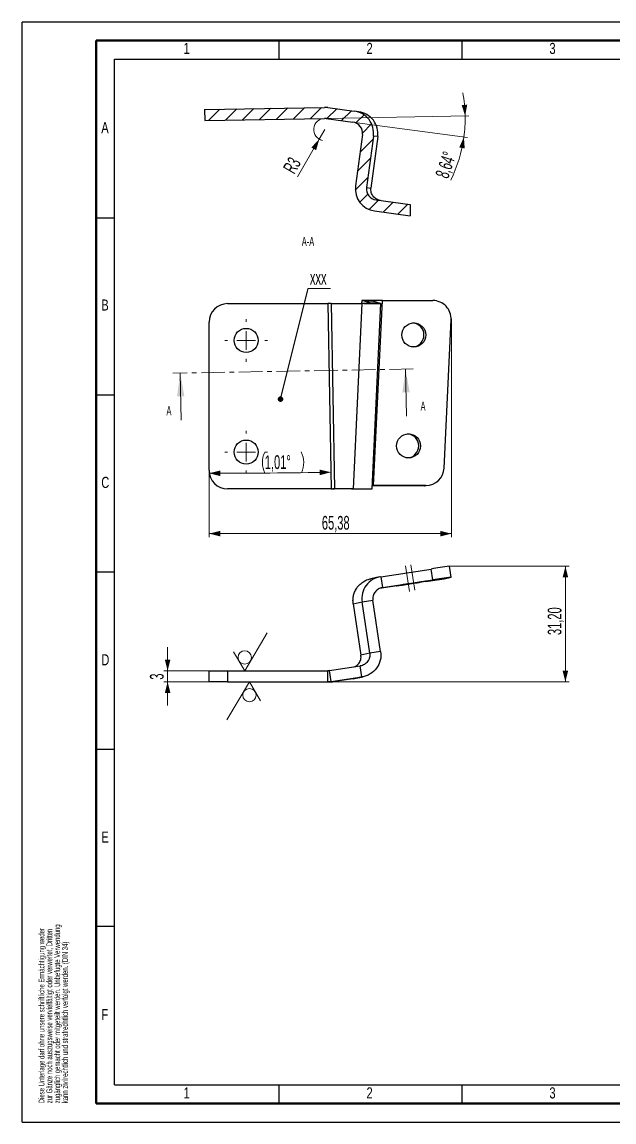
# Model space of a CAD drawing. Header units: millimetres. Extents: x 0 to 420, y 0 to 297.
# Drawn here: x 0 to 159.8, y 0 to 297 of the extents above; entities that cross this region are included whole.
import ezdxf

# ---------------------------------------------------------------- set-up
doc = ezdxf.new("R2010")
doc.units = ezdxf.units.MM
doc.linetypes.add('CENTER', pattern=[10.16, 6.35, -1.27, 1.27, -1.27])
doc.linetypes.add('CENTERX2', pattern=[20.32, 12.7, -2.54, 2.54, -2.54])
doc.layers.add('0_25', color=7, linetype='Continuous', lineweight=25)
doc.layers.add('0_5', color=7, linetype='Continuous', lineweight=50)
doc.styles.add('SLDTEXTSTYLE0', font='TXT', dxfattribs={"width": 0.605})
doc.styles.add('SLDTEXTSTYLE2', font='TXT', dxfattribs={"width": 0.75})
doc.dimstyles.new('SLDDIMSTYLE0', dxfattribs={"dimtxt": 3.595646, "dimasz": 3, "dimexe": 0, "dimexo": 0.0625, "dimgap": 0.898912, "dimtad": 1, "dimrnd": 1e-09, "dimzin": 12, "dimdsep": 46, "dimtxsty": 'SLDTEXTSTYLE0', "dimsah": 1, "dimcen": 0.09, "dimadec": 0, "dimazin": 3, "dimtfac": 1, "dimtofl": 0, "dimtmove": 0, "dimatfit": 3, "dimfxl": 1, "dimfrac": 2, "dimtolj": 1, "dimtzin": 12, "dimarcsym": 0})
doc.dimstyles.new('SLDDIMSTYLE1', dxfattribs={"dimtxt": 3.595646, "dimasz": 3, "dimexe": 0, "dimexo": 0.0625, "dimgap": 0.898912, "dimtad": 1, "dimdec": 4, "dimzin": 12, "dimdsep": 46, "dimtxsty": 'SLDTEXTSTYLE0', "dimsah": 1, "dimcen": 0.09, "dimazin": 3, "dimtfac": 1, "dimtofl": 0, "dimtmove": 0, "dimatfit": 3, "dimfxl": 1, "dimfrac": 2, "dimtolj": 1, "dimtzin": 12, "dimarcsym": 0})
doc.dimstyles.new('SLDDIMSTYLE2', dxfattribs={"dimtxt": 0.18, "dimasz": 1.5, "dimexe": 0, "dimexo": 0.0625, "dimgap": 0, "dimtad": 0, "dimtih": 1, "dimtoh": 1, "dimdec": 0, "dimrnd": 1e-09, "dimzin": 0, "dimdsep": 46, "dimtxsty": 'Standard', "dimblk1": 'DOT', "dimblk2": 'DOT', "dimsah": 1, "dimcen": 0.09, "dimadec": 0, "dimazin": 0, "dimtfac": 1.5, "dimtdec": 0, "dimtofl": 0, "dimtmove": 0, "dimatfit": 3, "dimldrblk": 'DOT', "dimfxl": 1, "dimfrac": 2, "dimtolj": 1, "dimtzin": 0, "dimarcsym": 0})
doc.dimstyles.new('SLDDIMSTYLE3', dxfattribs={"dimtxt": 3.595646, "dimasz": 3, "dimexe": 0, "dimexo": 0.0625, "dimgap": 0.898912, "dimtad": 1, "dimrnd": 1e-09, "dimzin": 12, "dimdsep": 46, "dimtxsty": 'SLDTEXTSTYLE0', "dimsah": 1, "dimcen": 0.09, "dimadec": 0, "dimazin": 3, "dimtfac": 1, "dimtmove": 0, "dimatfit": 0, "dimfxl": 1, "dimfrac": 2, "dimtolj": 1, "dimtzin": 12, "dimarcsym": 0})
doc.dimstyles.new('SLDDIMSTYLE4', dxfattribs={"dimtxt": 3.595646, "dimasz": 3, "dimexe": 0, "dimexo": 0.0625, "dimgap": 0.898912, "dimtad": 1, "dimdec": 4, "dimzin": 12, "dimdsep": 46, "dimtxsty": 'SLDTEXTSTYLE0', "dimsah": 1, "dimcen": 0.09, "dimazin": 3, "dimtfac": 1, "dimtofl": 0, "dimtmove": 0, "dimatfit": 3, "dimfxl": 1, "dimfrac": 2, "dimtolj": 1, "dimtzin": 12, "dimarcsym": 0})
doc.dimstyles.new('SLDDIMSTYLE5', dxfattribs={"dimtxt": 3.595646, "dimasz": 3, "dimexe": 0, "dimexo": 0.0625, "dimgap": 0.898912, "dimtad": 1, "dimrnd": 1e-09, "dimzin": 12, "dimdsep": 46, "dimtxsty": 'SLDTEXTSTYLE0', "dimsah": 1, "dimcen": 0, "dimadec": 0, "dimazin": 3, "dimtfac": 1, "dimtofl": 0, "dimtmove": 0, "dimatfit": 3, "dimfxl": 1, "dimfrac": 2, "dimtolj": 1, "dimtzin": 12, "dimarcsym": 0})

# ---------------------------------------------------------------- blocks, each defined once
blk = doc.blocks.new('SW_NOTE_0_99')
at = {"color": 0, "linetype": 'Continuous', "lineweight": 0, "char_height": 1.5875, "attachment_point": 1, "rotation": 90, "style": 'SLDTEXTSTYLE0'}
for s, insert in [('Diese Unterlage darf ohne unsere schriftliche Ermächtigung weder', (-2.05, 0)), ('zur Gänze noch auszugsweise vervielfältigt oder verwertet, Dritten', (0.07, 0)), ('zugänglich gemacht oder mitgeteilt werden. Unbefugte Verwendung', (2.19, 0)), ('kann zivilrechtlich und strafrechtlich verfolgt werden. (DIN 34)', (4.3, 0))]:
    blk.add_mtext(s, dxfattribs=dict(at, insert=insert))
blk = doc.blocks.new('_D')
at = {"color": 7, "linetype": 'Continuous', "lineweight": 0}
for p, q in [((115.9, 216.81), (115.9, 157.86)), ((50.51, 175.95), (50.51, 157.86)), ((50.51, 158.86), (115.9, 158.86))]:
    blk.add_line(p, q, dxfattribs=at)
at = {"color": 7, "linetype": 'Continuous', "lineweight": 18}
for points in [[(50.51, 158.86), (53.51, 158.11), (53.51, 159.61)], [(115.9, 158.86), (112.9, 159.61), (112.9, 158.11)]]:
    blk.add_solid(points, dxfattribs=at)
at = {"color": 7, "linetype": 'Continuous', "lineweight": 18, "insert": (80.94, 163.64), "char_height": 3.704, "attachment_point": 1, "style": 'SLDTEXTSTYLE0'}
blk.add_mtext('65,38', dxfattribs=at)
blk = doc.blocks.new('_D_1')
at = {"color": 7, "linetype": 'Continuous', "lineweight": 0}
blk.add_line((50.51, 175.95), (50.51, 174.15), dxfattribs=at)
at = {"color": 7, "linetype": 'Continuous', "lineweight": 18}
for centre, radius, start, end in [((71.14, 178.06), 6.26, 154.0478, 207.1779), ((69.8, 178.05), 6.26, 334.0478, 27.1779), ((50.51, 2043.92), 1868.78, 270, 271.00783)]:
    blk.add_arc(centre, radius, start, end, dxfattribs=at)
for points in [[(50.51, 175.15), (53.51, 174.4), (53.51, 175.9)], [(83.38, 175.44), (80.37, 176.14), (80.4, 174.64)]]:
    blk.add_solid(points, dxfattribs=at)
at = {"color": 7, "linetype": 'Continuous', "lineweight": 18, "insert": (65.52, 179.98), "char_height": 3.704, "attachment_point": 1, "rotation": 0.6128, "style": 'SLDTEXTSTYLE0'}
blk.add_mtext('1,01°', dxfattribs=at)
blk = doc.blocks.new('SW_NOTE_0_100')
at = {"color": 0, "linetype": 'Continuous', "lineweight": 0}
blk.add_line((5.99, 0), (0, 0), dxfattribs=at)
at = {"color": 0, "linetype": 'Continuous', "lineweight": 0, "insert": (0.47, 4.8), "char_height": 3.704, "attachment_point": 1, "style": 'SLDTEXTSTYLE0'}
blk.add_mtext('xxx', dxfattribs=at)
blk = doc.blocks.new('_Dot')
at = {"color": 0, "linetype": 'ByBlock', "lineweight": -2}
blk.add_line((-0.5, 0), (-1, 0), dxfattribs=at)
at = {"color": 0, "linetype": 'ByBlock', "const_width": 0.5}
blk.add_lwpolyline([(-0.25, 0, 1), (0.25, 0, 1)], format="xyb", close=True, dxfattribs=at)
blk = doc.blocks.new('SW_CENTERMARKSYMBOL_0')
at = {"color": 0, "linetype": 'Continuous', "lineweight": 18}
for p, q in [((0, 5), (0, 5.75)), ((-5, 0), (-5.75, 0)), ((0, 0), (-2.5, 0)), ((0, 0), (0, 2.5)), ((0, 0), (0, -2.5)), ((0, 0), (2.5, 0)), ((5, 0), (5.75, 0)), ((0, -5), (0, -5.75))]:
    blk.add_line(p, q, dxfattribs=at)
blk = doc.blocks.new('SW_CENTERMARKSYMBOL_1')
at = {"color": 0, "linetype": 'Continuous', "lineweight": 18}
for p, q in [((0, 5), (0, 5.75)), ((-5, 0), (-5.75, 0)), ((0, 0), (-2.5, 0)), ((0, 0), (0, 2.5)), ((0, 0), (0, -2.5)), ((0, 0), (2.5, 0)), ((5, 0), (5.75, 0)), ((0, -5), (0, -5.75))]:
    blk.add_line(p, q, dxfattribs=at)
blk = doc.blocks.new('SW_CENTERMARKSYMBOL_2')
at = {"color": 0, "linetype": 'Continuous', "lineweight": 18}
for p, q in [((0, 5), (0, 5.75)), ((-5, 0), (-5.75, 0)), ((0, 0), (-2.5, 0)), ((0, 0), (0, 2.5)), ((0, 0), (0, -2.5)), ((0, 0), (2.5, 0)), ((5, 0), (5.75, 0)), ((0, -5), (0, -5.75))]:
    blk.add_line(p, q, dxfattribs=at)
blk = doc.blocks.new('SW_CENTERMARKSYMBOL_3')
at = {"color": 0, "linetype": 'Continuous', "lineweight": 18}
for p, q in [((0, 5), (0, 5.75)), ((-5, 0), (-5.75, 0)), ((0, 0), (-2.5, 0)), ((0, 0), (0, 2.5)), ((0, 0), (0, -2.5)), ((0, 0), (2.5, 0)), ((5, 0), (5.75, 0)), ((0, -5), (0, -5.75))]:
    blk.add_line(p, q, dxfattribs=at)
blk = doc.blocks.new('_D_2')
at = {"color": 7, "linetype": 'Continuous', "lineweight": 0}
for p, q in [((115.38, 150.04), (147.69, 150.04)), ((146.69, 118.84), (146.69, 150.04)), ((83.46, 118.84), (147.69, 118.84))]:
    blk.add_line(p, q, dxfattribs=at)
at = {"color": 7, "linetype": 'Continuous', "lineweight": 18}
for points in [[(146.69, 150.04), (145.94, 147.04), (147.44, 147.04)], [(146.69, 118.84), (147.44, 121.84), (145.94, 121.84)]]:
    blk.add_solid(points, dxfattribs=at)
at = {"color": 7, "linetype": 'Continuous', "lineweight": 18, "insert": (141.91, 131.47), "char_height": 3.704, "attachment_point": 1, "rotation": 90, "style": 'SLDTEXTSTYLE0'}
blk.add_mtext('31,20', dxfattribs=at)
blk = doc.blocks.new('_D_3')
at = {"color": 7, "linetype": 'Continuous', "lineweight": 0}
for p, q in [((39.31, 121.84), (39.31, 128.19)), ((50.51, 121.84), (38.31, 121.84)), ((39.31, 118.84), (39.31, 121.84)), ((50.51, 118.84), (38.31, 118.84)), ((39.31, 118.84), (39.31, 112.49))]:
    blk.add_line(p, q, dxfattribs=at)
at = {"color": 7, "linetype": 'Continuous', "lineweight": 18}
for points in [[(39.31, 121.84), (40.06, 124.84), (38.56, 124.84)], [(39.31, 118.84), (38.56, 115.84), (40.06, 115.84)]]:
    blk.add_solid(points, dxfattribs=at)
at = {"color": 7, "linetype": 'Continuous', "lineweight": 18, "insert": (34.53, 119.42), "char_height": 3.7, "attachment_point": 1, "rotation": 90, "style": 'SLDTEXTSTYLE0'}
blk.add_mtext('3', dxfattribs=at)
blk = doc.blocks.new('SW_SFSYMBOL_2')
at = {"color": 0, "linetype": 'Continuous', "lineweight": 0}
for q in [(6.06, 6.68), (-3.03, 1.54)]:
    blk.add_line((0, -3.6), q, dxfattribs=at)
blk.add_circle((0, 0), 1.8, dxfattribs=at)
blk = doc.blocks.new('SW_SFSYMBOL_3')
at = {"color": 0, "linetype": 'Continuous', "lineweight": 0}
for q in [(-6.06, -6.68), (3.03, -1.54)]:
    blk.add_line((0, 3.6), q, dxfattribs=at)
blk.add_circle((0, 0), 1.8, dxfattribs=at)
blk = doc.blocks.new('_D_5')
at = {"color": 7, "linetype": 'Continuous', "lineweight": 0}
for p, q in [((81.7, 270.96), (120.62, 271.64)), ((90.47, 269.81), (120.28, 265.82))]:
    blk.add_line(p, q, dxfattribs=at)
at = {"color": 7, "linetype": 'Continuous', "lineweight": 18}
for start, end in [(1.0078, 10.6259), (352.3651, 1.0078), (333.7391, 352.3651)]:
    blk.add_arc((81.93, 270.96), 37.69, start, end, dxfattribs=at)
for points in [[(119.62, 271.62), (120.19, 274.66), (118.7, 274.57)], [(119.29, 265.95), (118.03, 263.13), (119.51, 262.87)]]:
    blk.add_solid(points, dxfattribs=at)
at = {"color": 7, "linetype": 'Continuous', "lineweight": 18, "insert": (111.5, 255.68), "char_height": 3.704, "attachment_point": 1, "rotation": 71.1833, "style": 'SLDTEXTSTYLE0'}
blk.add_mtext('8,64°', dxfattribs=at)
blk = doc.blocks.new('_D_6')
at = {"color": 7, "linetype": 'Continuous', "lineweight": 0}
for q in [(81.75, 267.96), (74.39, 255.2)]:
    blk.add_line((80.25, 265.36), q, dxfattribs=at)
at = {"color": 7, "linetype": 'Continuous', "lineweight": 18}
blk.add_arc((81.75, 267.96), 3, 91.0078, 258.4349, dxfattribs=at)
blk.add_solid([(80.25, 265.36), (78.1, 263.13), (79.4, 262.38)], dxfattribs=at)
at = {"color": 7, "linetype": 'Continuous', "lineweight": 18, "insert": (70.31, 257.55), "char_height": 3.704, "attachment_point": 1, "rotation": 60, "style": 'SLDTEXTSTYLE0'}
blk.add_mtext('R3', dxfattribs=at)

msp = doc.modelspace()

# ---------------------------------------------------------------- hatches: boundary and pattern name
at = {"linetype": 'Continuous', "lineweight": 18}
h = msp.add_hatch(dxfattribs=at)
h.set_pattern_fill('ANSI31', style=0)
edge = h.paths.add_edge_path(flags=0)
edge.add_line((104.77086, 247.71834), (95.58415, 248.9498))
edge.add_ellipse((95.98272, 251.92321), major_axis=(2.97984, -0.39944), ratio=0.997839294, start_angle=180, end_angle=270, ccw=False)
edge.add_line((93.00288, 252.32265), (94.86291, 266.19854))
edge.add_ellipse((88.90323, 266.99742), major_axis=(5.95969, -0.79888), ratio=0.997839294, start_angle=360, end_angle=450)
edge.add_line((89.70039, 272.94423), (82.55164, 273.9025))
edge.add_arc((81.75448, 267.95569), 6, 82.3651336, 91.0078279)
edge.add_line((81.64895, 273.95477), (49.26244, 273.38503))
edge.add_line((49.26244, 273.38503), (49.31521, 270.38549))
edge.add_line((49.31521, 270.38549), (81.70172, 270.95523))
edge.add_arc((81.75448, 267.95569), 3, 82.3651336, 91.0078279, ccw=False)
edge.add_line((82.15306, 270.9291), (89.30181, 269.97082))
edge.add_ellipse((88.90323, 266.99742), major_axis=(2.97984, -0.39944), ratio=0.997839294, start_angle=0, end_angle=90, ccw=False)
edge.add_line((91.88307, 266.59798), (90.02304, 252.72209))
edge.add_ellipse((95.98272, 251.92321), major_axis=(5.95969, -0.79888), ratio=0.997839294, start_angle=180, end_angle=270)
edge.add_line((95.18557, 245.9764), (104.82423, 244.68435))
edge.add_line((104.82423, 244.68435), (104.77086, 247.71834))

# ---------------------------------------------------------------- linework, layer by layer
at = {"color": 7, "linetype": 'Continuous', "lineweight": 25}
for p, q in [((49.26244, 273.38503), (81.64895, 273.95477)), ((49.26244, 273.38503), (49.31521, 270.38549)), ((82.55164, 273.9025), (89.70039, 272.94423)), ((49.31521, 270.38549), (81.70172, 270.95523)), ((82.15306, 270.9291), (89.30181, 269.97082)), ((90.86738, 272.78779), (89.70039, 272.94423)), ((91.88307, 266.59798), (90.02304, 252.72209)), ((94.86291, 266.19854), (93.00288, 252.32265)), ((96.02637, 266.04258), (94.21028, 252.1608)), ((96.02637, 266.04258), (94.86291, 266.19854)), ((93.00288, 252.32265), (94.21028, 252.1608)), ((95.58415, 248.9498), (104.77086, 247.71834)), ((104.77086, 247.71834), (104.82423, 244.68435)), ((95.18557, 245.9764), (104.82423, 244.68435)), ((55.51214, 220.95465), (82.58131, 220.95465)), ((82.58131, 220.95465), (83.4609, 170.95465)), ((83.48302, 220.95857), (84.3626, 170.95857)), ((83.48302, 220.95857), (91.77918, 220.95689)), ((91.77918, 220.95689), (89.40669, 170.95755)), ((91.71822, 221.80022), (91.67824, 220.95759)), ((91.73884, 221.79923), (91.78486, 221.77326)), ((91.74624, 220.95927), (91.78486, 221.77326)), ((93.85637, 221.1363), (91.78486, 221.77326)), ((91.78486, 221.77326), (94.7474, 221.62824)), ((93.85637, 221.1363), (93.85436, 221.09398)), ((96.8189, 220.99128), (93.85637, 221.1363)), ((94.51305, 170.96497), (96.88554, 220.96431)), ((94.72516, 221.65753), (94.7474, 221.62824)), ((96.8189, 220.99128), (94.7474, 221.62824)), ((94.90284, 171.81623), (97.27533, 221.81557)), ((97.19823, 221.81421), (97.27533, 221.81557)), ((97.27533, 221.81557), (110.89423, 221.81282)), ((50.51214, 175.95465), (50.51214, 215.95465)), ((113.93479, 176.57166), (115.83278, 216.57113)), ((83.4609, 170.95465), (55.51214, 170.95465)), ((83.91186, 170.95064), (84.3626, 170.95857)), ((88.95594, 170.94962), (83.91186, 170.95064)), ((89.40669, 170.95755), (84.3626, 170.95857)), ((88.95594, 170.94962), (89.40669, 170.95755)), ((94.58029, 171.80827), (94.90284, 171.81623)), ((108.54748, 171.80545), (94.58029, 171.80827)), ((108.99823, 171.81338), (94.90284, 171.81623)), ((108.54748, 171.80545), (108.99823, 171.81338)), ((108.63443, 171.8062), (108.54748, 171.80545)), ((108.63443, 171.8062), (109.08518, 171.81413)), ((96.82459, 147.23656), (110.44348, 149.30628)), ((110.89423, 146.34035), (110.44348, 149.30628)), ((115.83846, 147.07838), (115.38772, 150.04431)), ((96.50188, 147.17848), (94.12939, 146.68425)), ((108.99823, 145.91853), (96.47193, 144.01486)), ((96.82459, 147.23656), (97.27533, 144.27063)), ((97.27533, 144.27063), (110.89423, 146.34035)), ((113.93479, 146.68148), (115.83278, 147.07687)), ((89.41237, 139.90742), (91.78486, 140.40165)), ((89.41237, 139.90742), (91.48388, 126.05973)), ((91.78486, 140.40165), (94.7474, 140.85149)), ((93.85637, 126.55396), (91.78486, 140.40165)), ((96.8189, 127.0038), (94.7474, 140.85149)), ((93.85637, 126.55396), (91.48388, 126.05973)), ((96.8189, 127.0038), (93.85637, 126.55396)), ((50.51214, 118.83995), (50.51214, 121.83995)), ((50.51214, 121.83995), (55.51214, 121.83995)), ((55.51214, 121.83995), (55.51214, 118.83995)), ((55.51214, 121.83995), (82.58131, 121.83995)), ((82.58131, 118.83995), (82.58131, 121.83995)), ((83.03227, 121.87402), (91.32843, 123.13482)), ((83.48302, 118.90808), (83.03227, 121.87402)), ((91.77918, 120.16889), (91.32843, 123.13482)), ((55.51214, 118.83995), (50.51214, 118.83995)), ((55.51214, 118.83995), (82.58131, 118.83995)), ((82.58131, 118.83995), (83.4609, 118.83995)), ((83.48302, 118.90808), (91.77918, 120.16889)), ((83.48302, 118.90808), (84.3626, 118.90808)), ((89.40669, 119.67465), (84.3626, 118.90808)), ((91.77918, 120.16889), (89.40669, 119.67465)), ((89.40669, 119.67465), (89.72368, 119.75523)), ((89.72939, 119.73274), (92.10188, 120.22697))]:
    msp.add_line(p, q, dxfattribs=at)
at = {"color": 7, "linetype": 'CENTER', "lineweight": 18}
msp.add_line((105.552, 203.31427), (40.72345, 202.17382), dxfattribs=at)
at = {"color": 7, "linetype": 'Continuous', "lineweight": 18}
for p, q in [((42.94652, 189.51097), (42.72314, 202.209)), ((103.77569, 190.58106), (103.55231, 203.27909))]:
    msp.add_line(p, q, dxfattribs=at)
at = {"color": 7, "linetype": 'CENTERX2', "lineweight": 18}
for p, q in [((104.62034, 143.25891), (103.5686, 150.17944)), ((106.04219, 143.55511), (104.99045, 150.47563))]:
    msp.add_line(p, q, dxfattribs=at)
at = {"color": 7, "linetype": 'Continuous', "lineweight": 25, "flags": 128}
for points in [[(101.10674, 144.7479), (101.15274, 144.75636), (101.28985, 144.77862), (101.51413, 144.81405), (101.81912, 144.86162), (102.19606, 144.91997), (102.63409, 144.98741), (103.12062, 145.06202), (103.64165, 145.14163), (104.18219, 145.22397), (104.72669, 145.30666), (105.25948, 145.38732), (105.76525, 145.46363), (106.22943, 145.5334), (106.63867, 145.59462), (106.98121, 145.64553), (107.24719, 145.68467), (107.42895, 145.7109), (107.52127, 145.72348), (107.52149, 145.72204), (107.4296, 145.70662), (107.24825, 145.67767), (106.98266, 145.63602), (106.64046, 145.58287), (106.2315, 145.51975), (105.76755, 145.44846), (105.26195, 145.37108), (104.72925, 145.28981), (104.18477, 145.207), (103.64417, 145.12503), (103.12302, 145.04626), (102.63629, 144.97295), (102.198, 144.90722), (101.82075, 144.85095), (101.51539, 144.80576), (101.29071, 144.77296), (101.15318, 144.75349), (101.10674, 144.7479)], [(102.52858, 145.04409), (102.57458, 145.05255), (102.71169, 145.07481), (102.93597, 145.11024), (103.24097, 145.15781), (103.6179, 145.21616), (104.05594, 145.28361), (104.54247, 145.35821), (105.06349, 145.43783), (105.60403, 145.52016), (106.14853, 145.60285), (106.68133, 145.68351), (107.18709, 145.75983), (107.65127, 145.8296), (108.06052, 145.89082), (108.40306, 145.94173), (108.66903, 145.98086), (108.85079, 146.0071), (108.94311, 146.01967), (108.94333, 146.01823), (108.85144, 146.00282), (108.6701, 145.97387), (108.4045, 145.93222), (108.06231, 145.87906), (107.65335, 145.81594), (107.1894, 145.74466), (106.6838, 145.66727), (106.15109, 145.586), (105.60661, 145.50319), (105.06602, 145.42122), (104.54486, 145.34245), (104.05813, 145.26915), (103.61984, 145.20341), (103.24259, 145.14714), (102.93723, 145.10196), (102.71255, 145.06916), (102.57502, 145.04968), (102.52858, 145.04409)]]:
    msp.add_lwpolyline(points, dxfattribs=at)
at = {"color": 7, "linetype": 'Continuous', "lineweight": 25}
for centre, radius in [((60.51214, 211.02946), 3.25), ((105.76735, 212.50015), 3.23877), ((104.34551, 182.53533), 3.23877), ((60.51214, 180.87984), 3.25)]:
    msp.add_circle(centre, radius, dxfattribs=at)
for centre, radius, start, end in [((81.75448, 267.95569), 6, 82.3651336, 91.0078279), ((81.75448, 267.95569), 3, 82.3651336, 91.0078279), ((55.51214, 215.95465), 5, 90, 180), ((110.86252, 216.83562), 4.9773, 356.9539506, 89.6349817), ((105.25977, 212.49445), 3.25213, 275.5329746, 86.4826811), ((103.83793, 182.52962), 3.25213, 275.5329746, 86.4826811), ((55.51214, 175.95465), 5, 180, 270), ((108.9703, 176.78225), 4.96895, 270.322029, 357.5710016), ((180.4593, -302.81541), 457.51092, 98.1768826, 98.8029313), ((37.77833, 623.08725), 482.45441, 278.489025, 279.0822487), ((175.33149, -268.80198), 420.11345, 98.1419081, 98.8228898)]:
    msp.add_arc(centre, radius, start, end, dxfattribs=at)
for centre, major_axis, start_param, end_param in [((88.90323, 266.99742), (5.95969, -0.79888), 0, 1.570796327), ((88.90323, 266.99742), (2.97984, -0.39944), 0, 1.570796327), ((95.98272, 251.92321), (5.95969, -0.79888), 3.141592654, 4.71238898), ((95.98272, 251.92321), (2.97984, -0.39944), 3.141592654, 4.71238898)]:
    msp.add_ellipse(centre, major_axis=major_axis, ratio=0.997839294, start_param=start_param, end_param=end_param, dxfattribs=at)
for points, knots in [([(96.02637, 266.04258), (96.12887, 266.82126), (96.07688, 267.62034), (95.67149, 269.13889), (95.31825, 269.85776), (94.36363, 271.10638), (93.76262, 271.63564), (92.40353, 272.42432), (91.64599, 272.68342), (90.86738, 272.78779)], [0, 0, 0, 0, 0.25, 0.25, 0.5, 0.5, 0.75, 0.75, 1, 1, 1, 1]), ([(96.80086, 248.7867), (96.41064, 248.83901), (96.03094, 248.96869), (95.34955, 249.36328), (95.04812, 249.62803), (94.56896, 250.25259), (94.39141, 250.61215), (94.18687, 251.37167), (94.15995, 251.77133), (94.21028, 252.1608)], [0, 0, 0, 0, 0.25, 0.25, 0.5, 0.5, 0.75, 0.75, 1, 1, 1, 1]), ([(93.8786, 221.107), (93.88161, 221.104), (93.89749, 221.08811), (93.81213, 221.06474), (93.62056, 221.03671), (93.31436, 221.01364), (92.91787, 220.99418), (92.44066, 220.97764), (92.01887, 220.96589), (91.75263, 220.9594), (91.67824, 220.95759)], [0, 0, 0, 0, 0.035205473, 0.186244457, 0.33728344, 0.488322423, 0.639361406, 0.790400389, 0.941439372, 1, 1, 1, 1]), ([(96.12922, 221.81639), (95.97969, 221.81828), (95.44712, 221.82499), (94.60403, 221.83537), (93.65219, 221.84479), (92.8592, 221.84852), (92.25637, 221.84454), (91.84709, 221.83235), (91.7656, 221.81553), (91.72486, 221.80712)], [0, 0, 0, 0, 0.061085981, 0.217571651, 0.374057321, 0.530542991, 0.68702866, 0.84351433, 1, 1, 1, 1]), ([(96.86492, 220.9653), (96.87108, 220.9626), (96.90369, 220.9483), (96.73447, 220.93323), (96.35331, 220.91971), (95.7431, 220.91609), (94.95149, 220.91973), (94.00153, 220.92914), (92.93452, 220.9423), (92.16429, 220.95203), (91.77918, 220.95689)], [0, 0, 0, 0, 0.032225328, 0.170478853, 0.308732377, 0.446985902, 0.585239426, 0.723492951, 0.861746475, 1, 1, 1, 1]), ([(97.27533, 221.81557), (96.93483, 221.80737), (96.60337, 221.79932), (95.99683, 221.78158), (95.72189, 221.77189), (95.26045, 221.7491), (95.07404, 221.73599), (94.81136, 221.70501), (94.73514, 221.68712), (94.7184, 221.66644)], [0, 0, 0, 0, 0.25, 0.25, 0.5, 0.5, 0.75, 0.75, 1, 1, 1, 1]), ([(97.19823, 221.81421), (97.0532, 221.81292), (96.77468, 221.81043), (96.35839, 221.81363), (96.19725, 221.81556), (96.12028, 221.81648)], [0, 0, 0, 0, 0.36203943, 0.695264576, 1, 1, 1, 1]), ([(89.03304, 170.95098), (89.17807, 170.95227), (89.45659, 170.95476), (89.87289, 170.95156), (90.03402, 170.94963), (90.11099, 170.94871)], [0, 0, 0, 0, 0.36203943, 0.695264576, 1, 1, 1, 1]), ([(89.40669, 170.95755), (89.7918, 170.95269), (90.56203, 170.94296), (91.62903, 170.9298), (92.579, 170.92038), (93.37061, 170.91675), (93.98082, 170.92037), (94.36198, 170.93389), (94.5312, 170.94896), (94.49859, 170.96326), (94.49243, 170.96596)], [0, 0, 0, 0, 0.138253525, 0.276507049, 0.414760574, 0.553014098, 0.691267623, 0.829521147, 0.967774672, 1, 1, 1, 1]), ([(89.41237, 139.90742), (89.37609, 140.29914), (89.30354, 141.0826), (89.48768, 142.25643), (89.8804, 143.37228), (90.48757, 144.38969), (91.27978, 145.27142), (92.23039, 145.97384), (93.19564, 146.45778), (93.85756, 146.6015), (94.13511, 146.66176)], [0, 0, 0, 0, 0.129498607, 0.258997214, 0.388495821, 0.517994427, 0.647493034, 0.776991641, 0.906490248, 1, 1, 1, 1]), ([(96.82459, 147.23656), (96.04751, 147.11849), (95.29448, 146.84612), (93.94901, 146.03366), (93.35722, 145.49391), (92.42457, 144.2287), (92.08406, 143.50372), (91.7058, 141.97828), (91.66818, 141.17855), (91.78486, 140.40165)], [0, 0, 0, 0, 0.25, 0.25, 0.5, 0.5, 0.75, 0.75, 1, 1, 1, 1]), ([(97.27533, 144.27063), (96.88619, 144.21146), (96.50894, 144.07513), (95.83485, 143.66862), (95.53829, 143.3986), (95.07061, 142.76571), (94.89969, 142.40309), (94.70921, 141.64008), (94.68974, 141.24001), (94.7474, 140.85149)], [0, 0, 0, 0, 0.25, 0.25, 0.5, 0.5, 0.75, 0.75, 1, 1, 1, 1]), ([(89.75934, 122.89636), (89.86098, 122.94106), (90.14287, 123.06503), (90.54355, 123.38039), (90.94267, 123.81676), (91.24672, 124.32693), (91.44423, 124.88473), (91.53728, 125.47194), (91.50168, 125.8638), (91.48388, 126.05973)], [0, 0, 0, 0, 0.085903099, 0.238252583, 0.390602066, 0.54295155, 0.695301033, 0.847650517, 1, 1, 1, 1]), ([(93.85637, 126.55396), (93.91403, 126.16537), (93.89455, 125.76536), (93.70408, 125.00236), (93.53315, 124.63973), (93.06548, 124.00685), (92.76891, 123.73683), (92.09483, 123.33032), (91.71764, 123.19399), (91.32843, 123.13482)], [0, 0, 0, 0, 0.25, 0.25, 0.5, 0.5, 0.75, 0.75, 1, 1, 1, 1]), ([(96.8189, 127.0038), (96.93556, 126.22704), (96.89796, 125.42717), (96.5197, 123.90173), (96.1792, 123.17675), (95.24654, 121.91154), (94.65476, 121.37179), (93.30928, 120.55933), (92.55611, 120.28693), (91.77918, 120.16889)], [0, 0, 0, 0, 0.25, 0.25, 0.5, 0.5, 0.75, 0.75, 1, 1, 1, 1])]:
    msp.add_open_spline(points, degree=3, knots=knots, dxfattribs=at)
for points in [[(83.48302, 220.95857), (83.18473, 220.9573), (82.88302, 220.95598), (82.58131, 220.95465)], [(83.4609, 170.95465), (83.76261, 170.95598), (84.06432, 170.9573), (84.3626, 170.95857)], [(83.03227, 121.87402), (82.88309, 121.85135), (82.73221, 121.83995), (82.58131, 121.83995)], [(83.48302, 118.90808), (83.18473, 118.86275), (82.88302, 118.83995), (82.58131, 118.83995)], [(83.4609, 118.83995), (83.76261, 118.83995), (84.06432, 118.86275), (84.3626, 118.90808)]]:
    msp.add_open_spline(points, degree=3, dxfattribs=at)
at = {"color": 7, "linetype": 'Continuous', "lineweight": 18}
for points in [[(42.72314, 202.209), (41.8441, 195.89256), (43.8238, 195.92739)], [(103.55231, 203.27909), (102.67327, 196.96265), (104.65297, 196.99748)]]:
    msp.add_solid(points, dxfattribs=at)
at = {"layer": '0_25'}
for p, q in [((0, 0), (0, 297)), ((0, 297), (420, 297)), ((69.375, 292), (69.375, 287)), ((118.755, 292), (118.755, 287)), ((25, 10), (25, 287)), ((25, 287), (410, 287)), ((20, 244.16667), (25, 244.16667)), ((20, 196.33667), (25, 196.33667)), ((20, 148.50667), (25, 148.50667)), ((20, 100.67667), (25, 100.67667)), ((20, 52.84667), (25, 52.84667)), ((25, 10), (410, 10)), ((69.375, 10), (69.375, 5)), ((118.755, 10), (118.755, 5)), ((0, 0), (420, 0))]:
    msp.add_line(p, q, dxfattribs=at)
at = {"layer": '0_5'}
for p, q in [((20, 292), (415, 292)), ((20, 292), (20, 5)), ((20, 5), (415, 5))]:
    msp.add_line(p, q, dxfattribs=at)

# ---------------------------------------------------------------- block references
at = {"color": 7, "linetype": 'Continuous', "lineweight": 0}
for name, p in [('SW_NOTE_0_100', (77.25041, 225.02827)), ('SW_CENTERMARKSYMBOL_1', (60.51214, 211.02946)), ('SW_CENTERMARKSYMBOL_3', (60.51214, 211.02946)), ('SW_CENTERMARKSYMBOL_0', (60.51214, 180.87984)), ('SW_CENTERMARKSYMBOL_2', (60.51214, 180.87984)), ('SW_SFSYMBOL_2', (60.11648, 125.4356)), ('SW_SFSYMBOL_3', (61.39344, 115.24431)), ('SW_NOTE_0_99', (6.51999, 5.06448))]:
    msp.add_blockref(name, p, dxfattribs=at)

# ---------------------------------------------------------------- texts
for s, insert, char_height, attachment_point, style in [('1', (43.61267, 291.36331), 3, 1, 'SLDTEXTSTYLE2'), ('2', (92.99267, 291.36331), 3, 1, 'SLDTEXTSTYLE2'), ('3', (142.37267, 291.36331), 3, 1, 'SLDTEXTSTYLE2'), ('A', (21.39834, 269.97024), 3, 1, 'SLDTEXTSTYLE2'), ('A-A', (77.20519, 238.97859), 2.5, 2, 'SLDTEXTSTYLE0'), ('B', (21.39834, 222.07997), 3, 1, 'SLDTEXTSTYLE2'), ('C', (21.39834, 174.18969), 3, 1, 'SLDTEXTSTYLE2'), ('D', (21.39834, 126.29941), 3, 1, 'SLDTEXTSTYLE2'), ('E', (21.39834, 78.40913), 3, 1, 'SLDTEXTSTYLE2'), ('F', (21.39834, 30.51886), 3, 1, 'SLDTEXTSTYLE2'), ('1', (43.61267, 9.36331), 3, 1, 'SLDTEXTSTYLE2'), ('2', (92.99267, 9.36331), 3, 1, 'SLDTEXTSTYLE2'), ('3', (142.37267, 9.36331), 3, 1, 'SLDTEXTSTYLE2')]:
    msp.add_mtext(s, dxfattribs=dict(at, insert=insert, char_height=char_height, attachment_point=attachment_point, style=style))
at = {"color": 7, "linetype": 'Continuous', "char_height": 2.5, "attachment_point": 1, "style": 'SLDTEXTSTYLE0'}
for insert in [(38.9938, 193.32643), (107.59176, 194.53318)]:
    msp.add_mtext('A', dxfattribs=dict(at, insert=insert))

# ---------------------------------------------------------------- dimensions: what is measured, and where the dimension line sits
at = {"color": 7, "linetype": 'Continuous', "lineweight": 18}
dim = msp.add_angular_dim_2l(base=(119.5594, 268.78052), line1=((81.70172, 270.95523), (49.31521, 270.38549)), line2=((90.4688, 269.81439), (82.15306, 270.9291)), dimstyle='SLDDIMSTYLE4', dxfattribs=at)
dim.commit()
dim.dimension.update_dxf_attribs({"geometry": '_D_5', "text_midpoint": (117.60788, 258.80134), "dimtype": 162})
dim = msp.add_radius_dim(center=(81.75448, 267.95569), mpoint=(80.25448, 265.35762), dimstyle='SLDDIMSTYLE5', dxfattribs=at)
dim.commit()
dim.dimension.update_dxf_attribs({"geometry": '_D_6', "text_midpoint": (75.52942, 257.17356), "dimtype": 164})
dim = msp.add_angular_dim_2l(base=(64.88439, 177.99264), line1=((82.58131, 220.95465), (83.4609, 170.95465)), line2=((50.51214, 175.95465), (50.51214, 215.95465)), text='(<>)', dimstyle='SLDDIMSTYLE1', dxfattribs=at)
dim.commit()
dim.dimension.update_dxf_attribs({"geometry": '_D_1', "text_midpoint": (70.49986, 175.25384), "dimtype": 162})
dim = msp.add_linear_dim(base=(115.89522, 158.86426), p1=(50.51214, 175.95465), p2=(115.89522, 216.81284), dimstyle='SLDDIMSTYLE0', dxfattribs=at)
dim.commit()
dim.dimension.update_dxf_attribs({"geometry": '_D', "text_midpoint": (86.00126, 158.86426), "dimtype": 160})
for base, p1, p2, dimstyle, picture, middle in [((146.6854, 150.0428), (83.4609, 118.83995), (115.38204, 150.0428), 'SLDDIMSTYLE0', '_D_2', (146.6854, 136.52832)), ((39.30956, 121.83995), (50.51214, 118.83995), (50.51214, 121.83995), 'SLDDIMSTYLE3', '_D_3', (39.30956, 120.54322))]:
    dim = msp.add_linear_dim(base=base, p1=p1, p2=p2, angle=90, dimstyle=dimstyle, dxfattribs=at)
    dim.commit()
    dim.dimension.update_dxf_attribs({"geometry": picture, "text_midpoint": middle, "dimtype": 160})

# ---------------------------------------------------------------- leaders
at = {"color": 7, "linetype": 'Continuous', "lineweight": 0}
msp.add_leader([(69.7836, 195.18155), (77.25041, 225.02827)], dimstyle='SLDDIMSTYLE2', dxfattribs=at)

doc.saveas('drawing.dxf')
